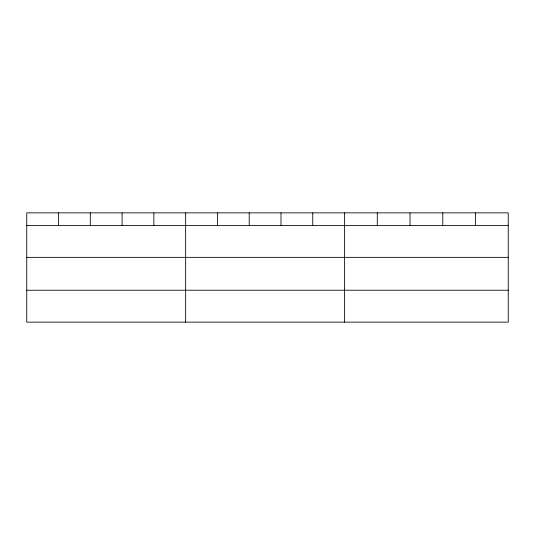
<?xml version="1.0" encoding="UTF-8"?>
<svg xmlns="http://www.w3.org/2000/svg" width="535" height="535" viewBox="0 0 535 535"><rect width="100%" height="100%" fill="white"/><g stroke="black" fill="none" stroke-linecap="round" stroke-linejoin="round"><path stroke-width="0.8" d="M508.25 257.355L508.25 212.863L26.75 212.863L26.75 322.137L508.25 322.137L508.25 257.355L26.75 257.355M26.75 225.449L508.25 225.449M26.75 290.231L508.25 290.231M475.508 212.863L475.508 225.449M442.766 212.863L442.766 225.449M410.024 212.863L410.024 225.449M377.282 212.863L377.282 225.449M344.54 212.863L344.54 322.137M312.761 212.863L312.761 225.449M280.982 212.863L280.982 225.449M249.203 212.863L249.203 225.449M217.424 212.863L217.424 225.449M185.645 212.863L185.645 322.137M153.866 212.863L153.866 225.449M122.087 212.863L122.087 225.449M90.308 212.863L90.308 225.449M58.529 212.863L58.529 225.449"/></g></svg>
